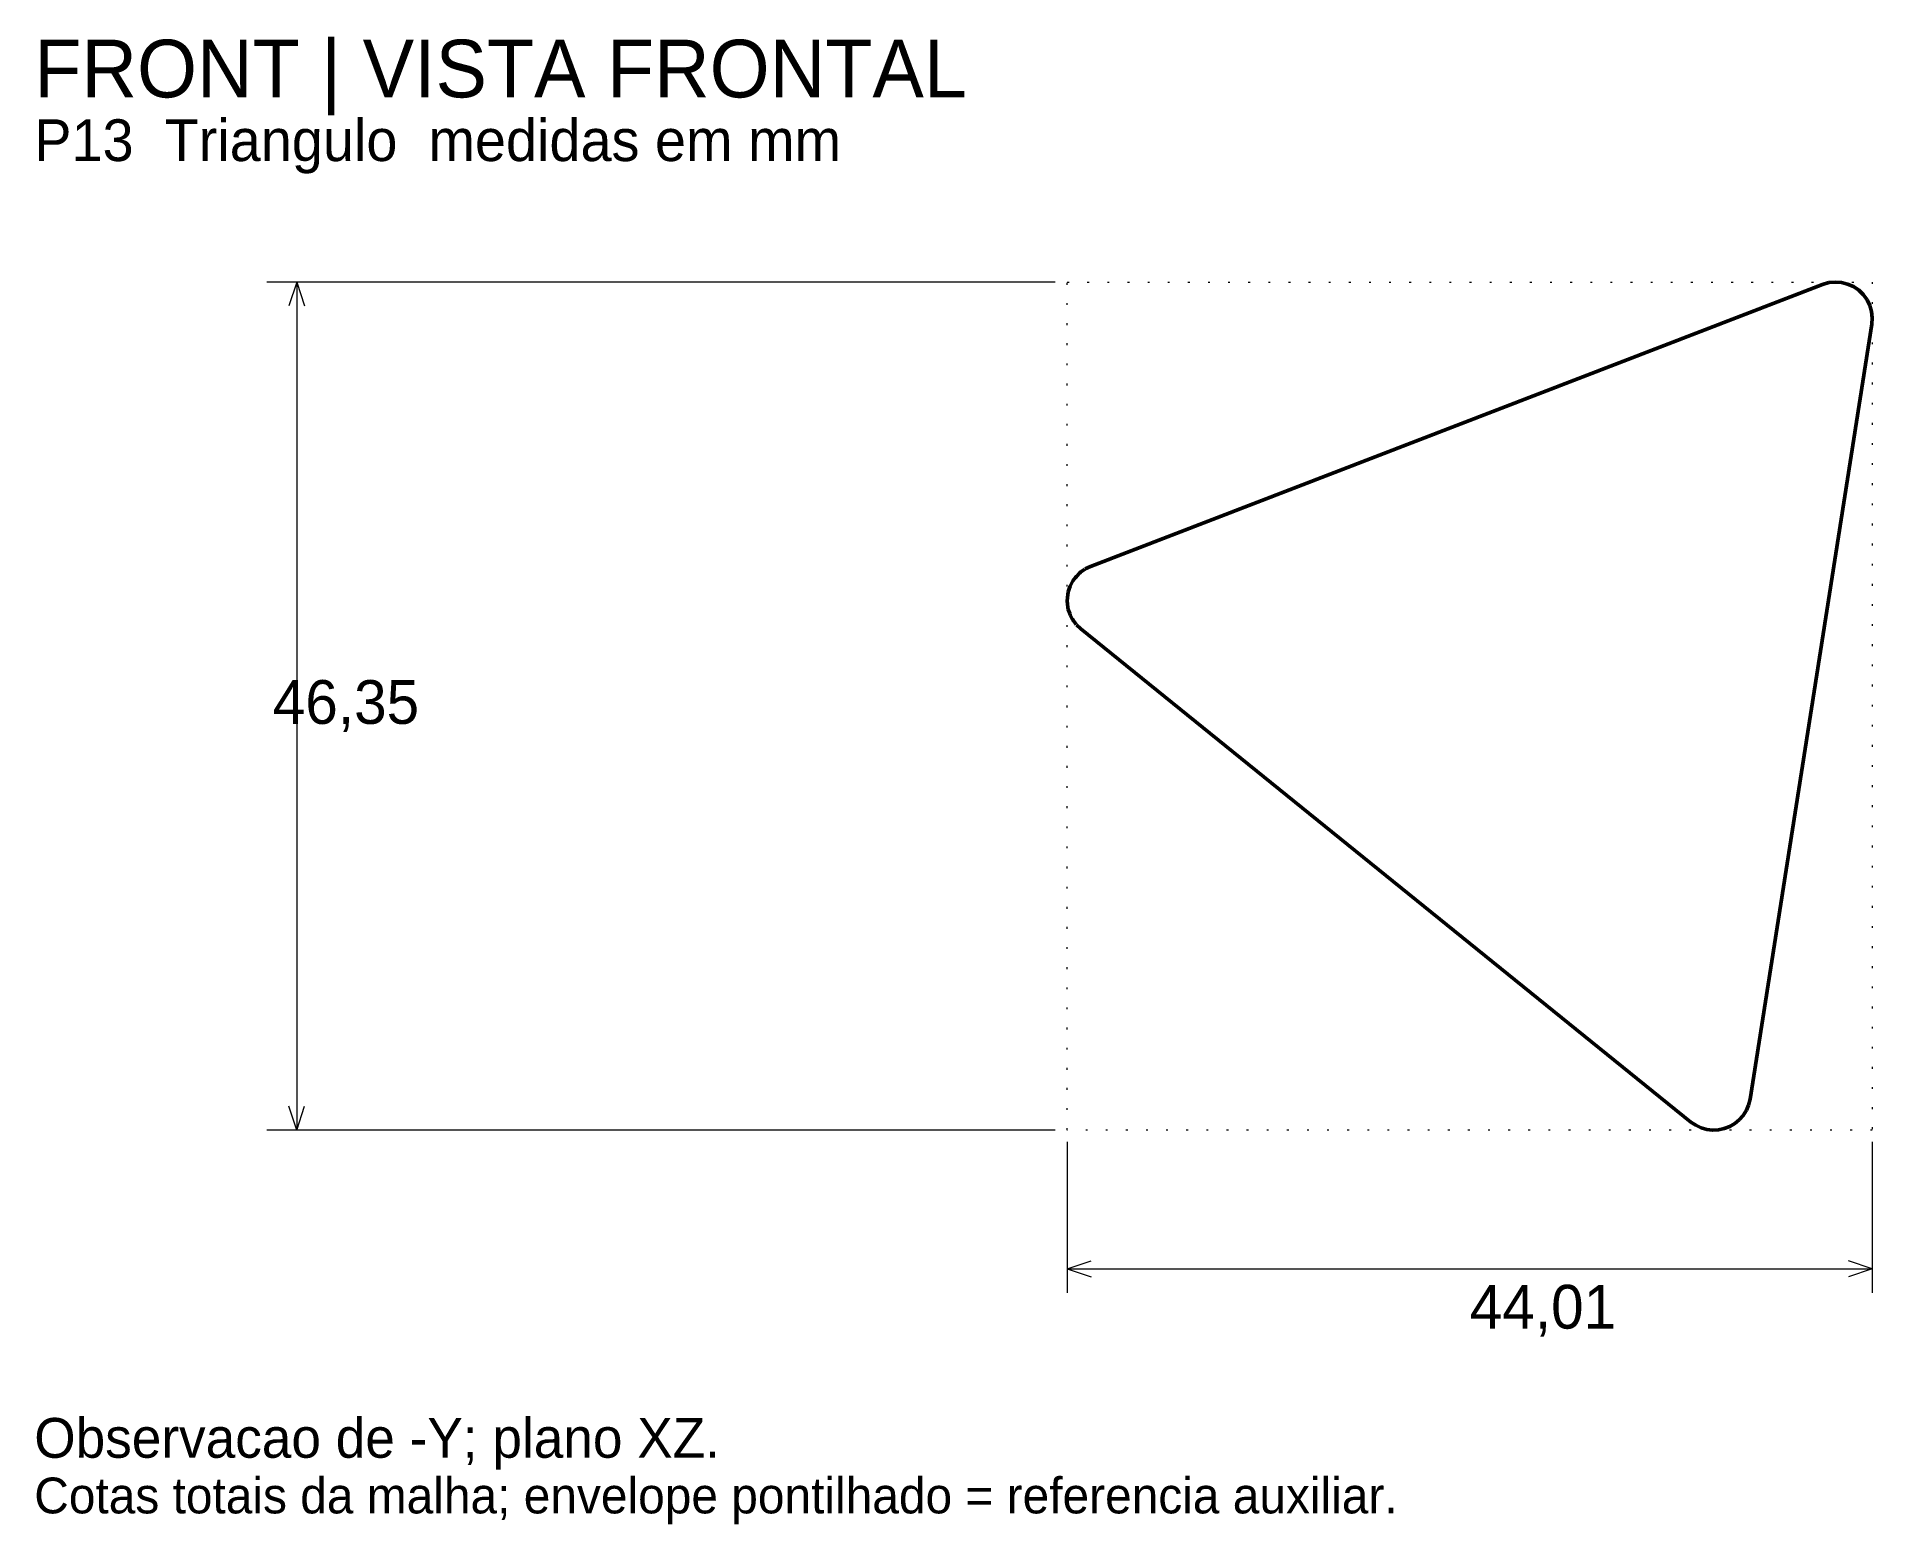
# Model space of a CAD drawing. Header units: millimetres. Extents: x 4 to 105, y 1 to 83.
import ezdxf

# ---------------------------------------------------------------- set-up
doc = ezdxf.new("R2010")
doc.units = ezdxf.units.MM
doc.linetypes.add('DOTTED', pattern=[1, 0, -1])
for name, color, linetype, lineweight in [('REFERENCE', 8, 'DOTTED', 13), ('TEXT', 7, 'CONTINUOUS', 18), ('THIN', 7, 'CONTINUOUS', 18), ('VISIBLE', 7, 'CONTINUOUS', 50)]:
    doc.layers.add(name, color=color, linetype=linetype, lineweight=lineweight)

msp = doc.modelspace()

# ---------------------------------------------------------------- linework, layer by layer
at = {"layer": 'REFERENCE'}
for p, q in [((60.6, 69.37), (104.61, 69.37)), ((60.6, 23.02), (60.6, 69.37)), ((104.61, 69.37), (104.61, 23.02)), ((104.61, 23.02), (60.6, 23.02))]:
    msp.add_line(p, q, dxfattribs=at)
at = {"layer": 'THIN'}
for p, q in [((59.95, 69.37), (16.85, 69.37)), ((18.48, 69.37), (18.04, 68.07)), ((18.48, 69.37), (18.48, 23.02)), ((18.48, 69.37), (18.91, 68.07)), ((18.48, 23.02), (18.04, 24.32)), ((18.48, 23.02), (18.91, 24.32)), ((59.95, 23.02), (16.85, 23.02)), ((60.6, 22.37), (60.6, 14.13)), ((104.61, 22.37), (104.61, 14.13)), ((60.6, 15.43), (61.91, 15.87)), ((60.6, 15.43), (104.61, 15.43)), ((60.6, 15.43), (61.91, 15)), ((104.61, 15.43), (103.31, 15.87)), ((104.61, 15.43), (103.31, 15))]:
    msp.add_line(p, q, dxfattribs=at)
at = {"layer": 'VISIBLE'}
for p, q in [((101.9, 69.24), (102.23, 69.34)), ((102.23, 69.34), (102.58, 69.37)), ((102.58, 69.37), (102.93, 69.35)), ((102.93, 69.35), (103.26, 69.26)), ((103.26, 69.26), (103.58, 69.12)), ((61.88, 53.83), (101.9, 69.24)), ((103.58, 69.12), (103.87, 68.93)), ((103.87, 68.93), (104.12, 68.69)), ((104.12, 68.69), (104.33, 68.4)), ((104.33, 68.4), (104.48, 68.09)), ((104.48, 68.09), (104.58, 67.76)), ((104.58, 67.76), (104.61, 67.41)), ((104.59, 67.06), (104.61, 67.41)), ((97.93, 24.71), (104.59, 67.06)), ((60.91, 53.03), (61.05, 53.22)), ((61.05, 53.22), (61.1, 53.28)), ((61.1, 53.28), (61.29, 53.47)), ((61.29, 53.47), (61.33, 53.51)), ((61.33, 53.51), (61.57, 53.68)), ((61.59, 53.69), (61.88, 53.83)), ((60.61, 52.12), (60.63, 52.28)), ((60.63, 52.28), (60.66, 52.43)), ((60.66, 52.43), (60.71, 52.61)), ((60.71, 52.61), (60.76, 52.74)), ((60.76, 52.74), (60.85, 52.93)), ((60.85, 52.93), (60.91, 53.03)), ((60.6, 51.93), (60.61, 52.12)), ((60.6, 51.93), (60.61, 51.79)), ((60.61, 51.79), (60.64, 51.58)), ((60.64, 51.58), (60.66, 51.48)), ((60.66, 51.48), (60.74, 51.25)), ((60.74, 51.25), (60.77, 51.17)), ((60.77, 51.17), (60.89, 50.93)), ((60.89, 50.93), (60.92, 50.89)), ((60.92, 50.89), (61.09, 50.65)), ((61.11, 50.63), (61.35, 50.41)), ((61.35, 50.41), (94.69, 23.46)), ((97.56, 23.82), (97.73, 24.1)), ((97.73, 24.1), (97.85, 24.39)), ((97.85, 24.39), (97.93, 24.71)), ((94.69, 23.46), (94.96, 23.28)), ((94.96, 23.28), (95.25, 23.14)), ((95.25, 23.14), (95.56, 23.06)), ((96.2, 23.03), (96.52, 23.1)), ((96.52, 23.1), (96.82, 23.22)), ((96.82, 23.22), (97.1, 23.38)), ((97.1, 23.38), (97.34, 23.58)), ((97.34, 23.58), (97.56, 23.82)), ((95.56, 23.06), (95.88, 23.02)), ((95.88, 23.02), (96.2, 23.03))]:
    msp.add_line(p, q, dxfattribs=at)

# ---------------------------------------------------------------- texts
at = {"layer": 'TEXT'}
for s, height, p in [('FRONT | VISTA FRONTAL', 3.1522, (4.13, 79.46)), ('P13  Triangulo  medidas em mm', 2.2826, (4.13, 75.98)), ('46,35', 2.391, (17.17, 45.22)), ('44,01', 2.391, (82.61, 12.17)), ('Observacao de -Y; plano XZ.', 2.1739, (4.13, 5.11)), ('Cotas totais da malha; envelope pontilhado = referencia auxiliar.', 1.9565, (4.13, 2.07))]:
    msp.add_text(s, height=height, dxfattribs=at).set_placement(p)

doc.saveas('drawing.dxf')
